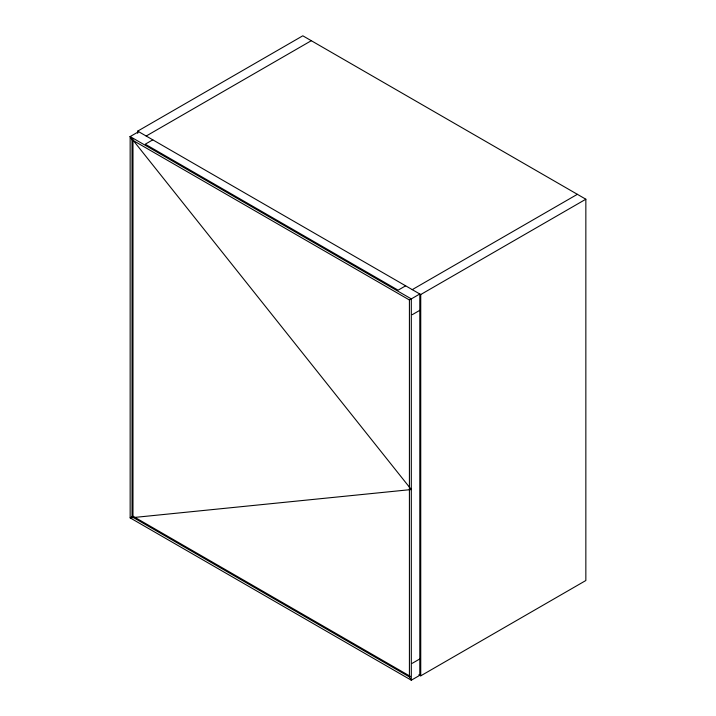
<?xml version="1.0" encoding="UTF-8"?>
<svg xmlns="http://www.w3.org/2000/svg" width="716" height="716" viewBox="0 0 716 716"><rect width="100%" height="100%" fill="white"/><g stroke="black" fill="none" stroke-linecap="round" stroke-linejoin="round"><path stroke-width="1.07" d="M137.696 133.364L137.696 131.126L302.805 35.8L585.849 199.218L585.849 580.515L420.74 675.841L418.851 674.749M409.418 299.986L409.418 676.933L411.306 680.2L411.306 298.894L130.151 136.568L132.039 139.844L409.418 299.986L419.8 293.99L419.8 675.295L411.306 680.2L130.151 517.874L130.151 136.568L138.644 131.672M132.979 139.298L132.039 139.844L132.039 516.782L409.418 676.933L410.366 676.387L132.979 516.245L130.151 517.874L411.306 489.547L130.151 136.568M146.189 136.031L311.299 40.705M152.794 139.844L145.25 144.193L398.096 290.177L405.65 285.827M412.246 289.64L577.356 194.313M137.696 131.126L420.74 294.536L585.849 199.218M412.246 314.691L419.8 310.332M412.246 663.311L419.8 658.953M420.74 294.536L420.74 675.841M132.979 140.381L132.979 516.245"/></g></svg>
